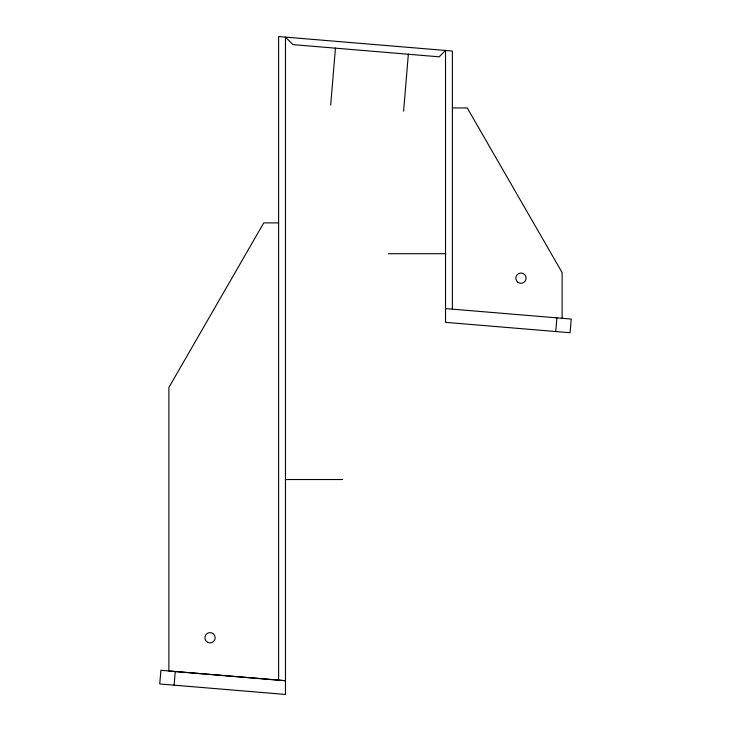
<?xml version="1.0" encoding="UTF-8"?>
<svg xmlns="http://www.w3.org/2000/svg" width="731" height="731" viewBox="0 0 731 731"><rect width="100%" height="100%" fill="white"/><g stroke="black" fill="none" stroke-linecap="round" stroke-linejoin="round"><path stroke-width="1.1" d="M174.106 685.166L175.248 671.497M330.686 105.127L335.447 48.045M403.603 111.203L408.355 54.121M555.752 331.536L556.894 317.866M452.379 107.95L467.246 107.95L562.13 272.572L562.13 318.296M278.621 222.882L263.754 222.882L168.87 387.503L168.87 671.021L285.474 680.744M388.362 253.703L445.645 253.703M285.355 479.536L342.638 479.536M445.517 308.583L571.249 319.054L570.107 332.733L445.517 322.344L445.526 50.457L439.167 56.817L292.985 44.628L285.474 37.126L285.474 694.45L159.751 683.969L160.893 670.3L285.474 680.68M452.379 309.149L452.379 51.033L278.621 36.55L278.621 680.168M207.449 642.193A5.144 5.144 0 0 0 215.17 637.734A5.144 5.144 0 0 0 207.449 633.284A5.144 5.144 0 0 0 207.449 642.193M518.014 282.367A5.144 5.144 0 0 0 526.101 278.621A5.144 5.144 0 0 0 518.818 273.495A5.144 5.144 0 0 0 518.014 282.367"/></g></svg>
